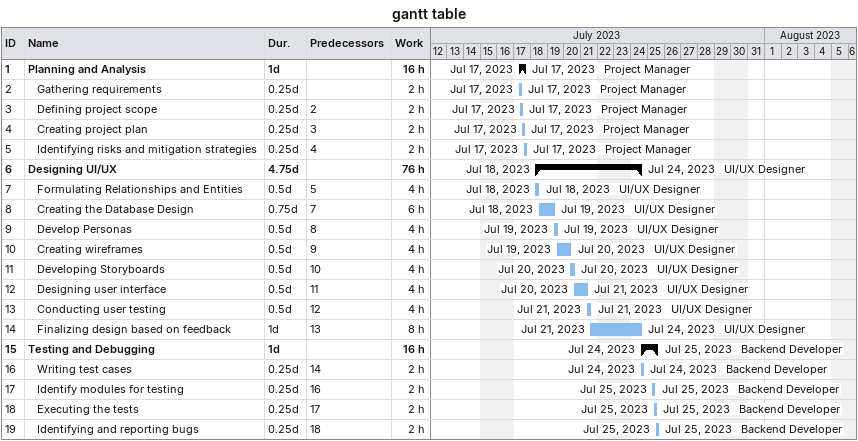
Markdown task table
gantt table

| ID | Level | Task | Duration | Start | Finish | Predecessors | Resources | Work (h) |
|---|---|---|---|---|---|---|---|---|
| 1 | 1 | **Planning and Analysis** | 1d | 2023-07-17 | 2023-07-17 |  | Project Manager | 16 |
| 2 | 2 | Gathering requirements | 0.25d | 2023-07-17 | 2023-07-17 |  | Project Manager | 2 |
| 3 | 2 | Defining project scope | 0.25d | 2023-07-17 | 2023-07-17 | 2 | Project Manager | 2 |
| 4 | 2 | Creating project plan | 0.25d | 2023-07-17 | 2023-07-17 | 3 | Project Manager | 2 |
| 5 | 2 | Identifying risks and mitigation strategies | 0.25d | 2023-07-17 | 2023-07-17 | 4 | Project Manager | 2 |
| 6 | 1 | **Designing UI/UX** | 4.75d | 2023-07-18 | 2023-07-24 |  | UI/UX Designer | 76 |
| 7 | 2 | Formulating Relationships and Entities | 0.5d | 2023-07-18 | 2023-07-18 | 5 | UI/UX Designer | 4 |
| 8 | 2 | Creating the Database Design | 0.75d | 2023-07-18 | 2023-07-19 | 7 | UI/UX Designer | 6 |
| 9 | 2 | Develop Personas | 0.5d | 2023-07-19 | 2023-07-19 | 8 | UI/UX Designer | 4 |
| 10 | 2 | Creating wireframes | 0.5d | 2023-07-19 | 2023-07-20 | 9 | UI/UX Designer | 4 |
| 11 | 2 | Developing Storyboards | 0.5d | 2023-07-20 | 2023-07-20 | 10 | UI/UX Designer | 4 |
| 12 | 2 | Designing user interface | 0.5d | 2023-07-20 | 2023-07-21 | 11 | UI/UX Designer | 4 |
| 13 | 2 | Conducting user testing | 0.5d | 2023-07-21 | 2023-07-21 | 12 | UI/UX Designer | 4 |
| 14 | 2 | Finalizing design based on feedback | 1d | 2023-07-21 | 2023-07-24 | 13 | UI/UX Designer | 8 |
| 15 | 1 | **Testing and Debugging** | 1d | 2023-07-24 | 2023-07-25 |  | Backend Developer | 16 |
| 16 | 2 | Writing test cases | 0.25d | 2023-07-24 | 2023-07-24 | 14 | Backend Developer | 2 |
| 17 | 2 | Identify modules for testing | 0.25d | 2023-07-25 | 2023-07-25 | 16 | Backend Developer | 2 |
| 18 | 2 | Executing the tests | 0.25d | 2023-07-25 | 2023-07-25 | 17 | Backend Developer | 2 |
| 19 | 2 | Identifying and reporting bugs | 0.25d | 2023-07-25 | 2023-07-25 | 18 | Backend Developer | 2 |
